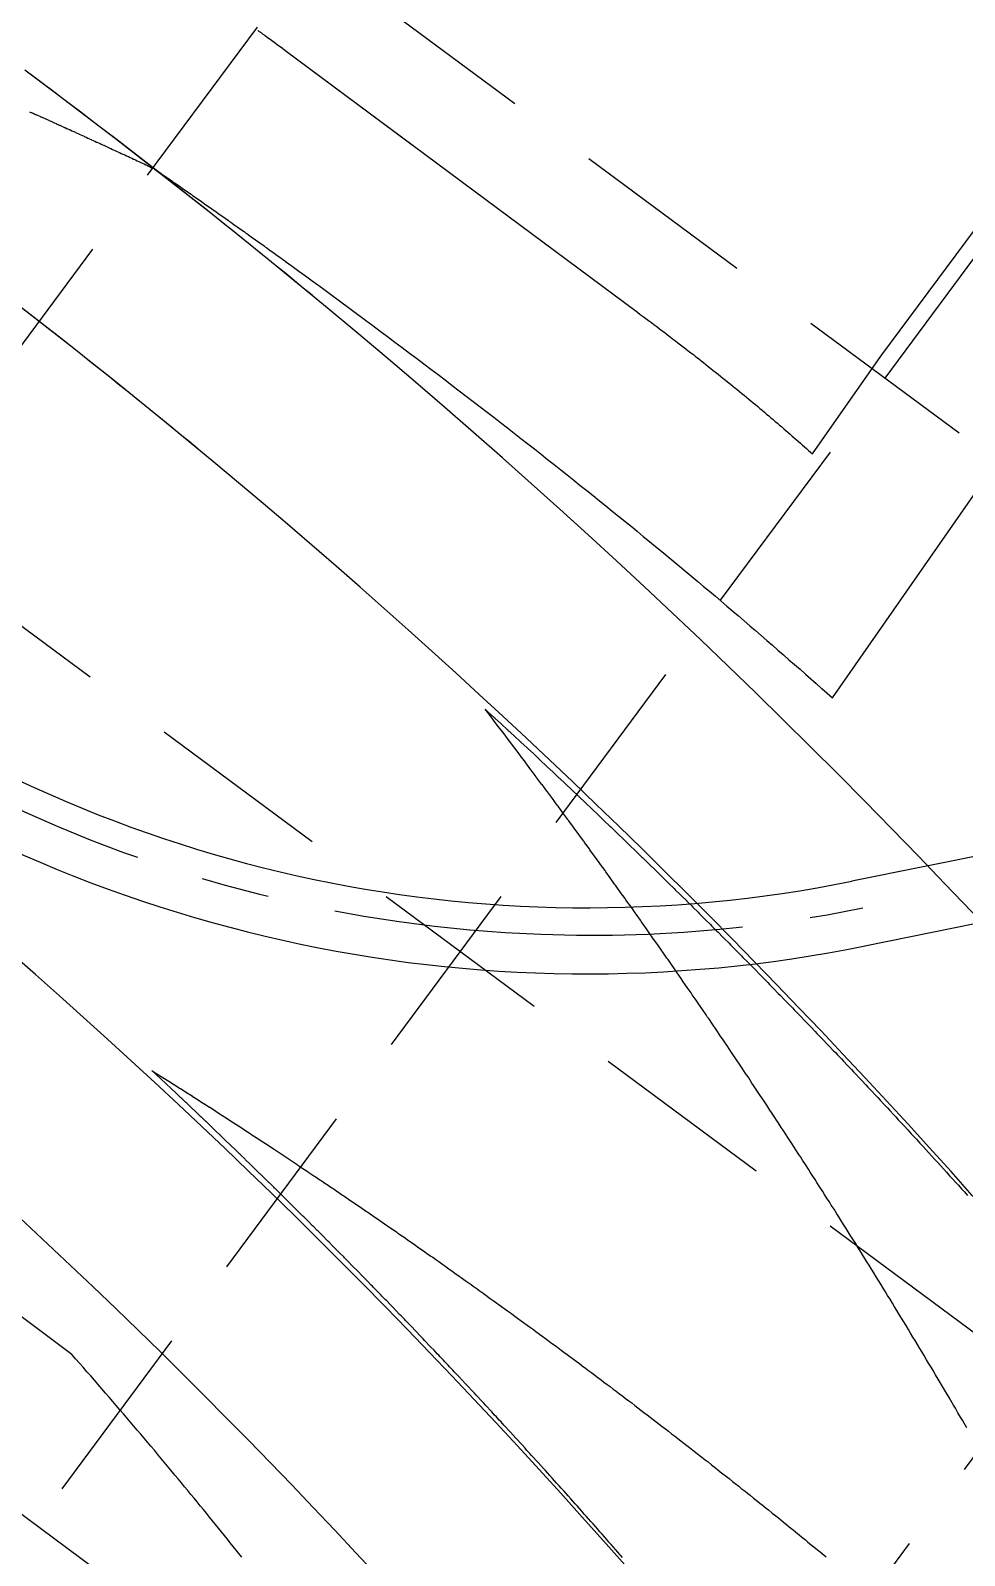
# Model space of a CAD drawing. Header units: feet. Extents: x 2260 to 6199, y 3666 to 7344.
# Drawn here: x 4883.5 to 4951.9, y 4367 to 4478.7 of the extents above; entities that cross this region are included whole.
import ezdxf

# ---------------------------------------------------------------- set-up
doc = ezdxf.new("R2010")
doc.units = ezdxf.units.FT
doc.header["$LTSCALE"] = 40
doc.header["$MEASUREMENT"] = 0
doc.linetypes.add('CENTER2', pattern=[1.125, 0.75, -0.125, 0.125, -0.125])
doc.linetypes.add('HIDDEN', pattern=[0.375, 0.25, -0.125])
for name, color, linetype in [('CL-STORM', 4, 'CENTER2'), ('EOP-PROP', 4, 'CONTINUOUS'), ('GRID', 254, 'HIDDEN'), ('PC', 43, 'CONTINUOUS'), ('POND', 5, 'CONTINUOUS'), ('ST-ROW', 2, 'CONTINUOUS'), ('STORM', 3, 'CONTINUOUS')]:
    doc.layers.add(name, color=color, linetype=linetype)

msp = doc.modelspace()

# ---------------------------------------------------------------- hatches: boundary and pattern name
at = {"layer": 'POND'}
h = msp.add_hatch(dxfattribs=at)
h.set_pattern_fill('ANSI31', color=256, scale=60, style=0)
edge = h.paths.add_edge_path()
edge.add_line((4863.35, 6262.33), (4832.61, 6283.58))
edge.add_line((4832.61, 6283.58), (4828.95, 6094.85))
edge.add_line((4828.95, 6094.85), (4828.26, 6021.94))
edge.add_line((4828.26, 6021.94), (4847.63, 5898.39))
edge.add_line((4847.63, 5898.39), (4848.09, 5787.7))
edge.add_line((4848.09, 5787.7), (4853.68, 5749.38))
edge.add_line((4853.68, 5749.38), (4869.8, 5688.77))
edge.add_line((4869.8, 5688.77), (4874.38, 5637.74))
edge.add_line((4874.38, 5637.74), (4884.84, 5598.23))
edge.add_line((4884.84, 5598.23), (4879.89, 5563.29))
edge.add_line((4879.89, 5563.29), (4875.07, 5535.8))
edge.add_line((4875.07, 5535.8), (4886.83, 5492.93))
edge.add_line((4886.83, 5492.93), (4883.05, 5458.46))
edge.add_line((4883.05, 5458.46), (4889.3, 5416.55))
edge.add_line((4889.3, 5416.55), (4906.43, 5313.8))
edge.add_line((4906.43, 5313.8), (4892, 5244.12))
edge.add_line((4892, 5244.12), (4898.16, 5209.04))
edge.add_line((4898.16, 5209.04), (4893.39, 5196.19))
edge.add_line((4893.39, 5196.19), (4908.41, 5098.29))
edge.add_line((4908.41, 5098.29), (4924.31, 5022.58))
edge.add_line((4924.31, 5022.58), (4923.27, 4983.4))
edge.add_line((4923.27, 4983.4), (4937.52, 4964.85))
edge.add_line((4937.52, 4964.85), (4969.27, 4921.35))
edge.add_line((4969.27, 4921.35), (4967.62, 4860.73))
edge.add_line((4967.62, 4860.73), (4960.16, 4836.43))
edge.add_line((4960.16, 4836.43), (4955.17, 4822.59))
edge.add_line((4955.17, 4822.59), (4971.99, 4795.47))
edge.add_line((4971.99, 4795.47), (4979.84, 4773.67))
edge.add_line((4979.84, 4773.67), (4989.69, 4738.4))
edge.add_line((4989.69, 4738.4), (4988.66, 4699.21))
edge.add_line((4988.66, 4699.21), (4985.5, 4689.56))
edge.add_line((4985.5, 4689.56), (4978.63, 4658.69))
edge.add_line((4978.63, 4658.69), (4976.82, 4640.05))
edge.add_line((4976.82, 4640.05), (4998.82, 4615.76))
edge.add_line((4998.82, 4615.76), (5014.41, 4588.23))
edge.add_line((5014.41, 4588.23), (5041.93, 4510.34))
edge.add_line((5041.93, 4510.34), (5037.43, 4487.52))
edge.add_line((5037.43, 4487.52), (5039.13, 4428.44))
edge.add_line((5039.13, 4428.44), (5050.17, 4396.85))
edge.add_line((5050.17, 4396.85), (5077.99, 4337.7))
edge.add_line((5077.99, 4337.7), (5172.27, 4069.55))
edge.add_line((5172.27, 4069.55), (5191.8, 4095.13))
edge.add_line((5191.8, 4095.13), (5125.44, 4396.17))
edge.add_line((5125.44, 4396.17), (5117.34, 4487.53))
edge.add_line((5117.34, 4487.53), (5073.41, 4643.97))
edge.add_line((5073.41, 4643.97), (5064.9, 4695.71))
edge.add_line((5064.9, 4695.71), (5032.39, 4796.89))
edge.add_line((5032.39, 4796.89), (5027.79, 4859.49))
edge.add_line((5027.79, 4859.49), (5015.99, 4975.61))
edge.add_line((5015.99, 4975.61), (4999.41, 5007.17))
edge.add_line((4999.41, 5007.17), (4995.84, 5066.28))
edge.add_line((4995.84, 5066.28), (4938.69, 5327.03))
edge.add_line((4938.69, 5327.03), (4957.4, 5595.01))
edge.add_line((4957.4, 5595.01), (4940.45, 5946.72))
edge.add_line((4940.45, 5946.72), (4931.05, 6032.46))
edge.add_line((4931.05, 6032.46), (4906.39, 6095.71))
edge.add_line((4906.39, 6095.71), (4865.82, 6172.04))
edge.add_line((4865.82, 6172.04), (4864.54, 6247.04))

# ---------------------------------------------------------------- linework, layer by layer
at = {"layer": 'CL-STORM', "color": 7}
msp.add_arc((4924.56, 4512.42), 100, 233.3765, 281.4581, dxfattribs=at)
at = {"layer": 'EOP-PROP', "color": 7}
for radius, start in [(518.5, 20.2312), (518.5, 50.4222), (481.5, 17.5517)]:
    msp.add_arc((4565.37, 4048.39), radius, start, 53.3765, dxfattribs=at)
at = {"layer": 'GRID', "linetype": 'HIDDEN', "ltscale": 1.35}
for p, q in [((2679.42, 6133.46), (5281.85, 4204.29)), ((2648.3, 6091.49), (5250.73, 4162.31)), ((2617.18, 6049.51), (5219.62, 4120.34)), ((5744.2, 5617.65), (4655.01, 4148.35)), ((5786.17, 5586.53), (4696.99, 4117.23)), ((5828.15, 5555.42), (4738.96, 4086.12))]:
    msp.add_line(p, q, dxfattribs=at)
at = {"layer": 'PC', "color": 43, "flags": 128}
for points, elevation in [([(4900.1, 4478.68), (4900.14, 4478.65), (4900.18, 4478.63), (4900.22, 4478.6), (4900.26, 4478.57), (4900.3, 4478.54), (4900.34, 4478.51), (4900.38, 4478.49), (4900.41, 4478.46), (4900.45, 4478.43), (4900.49, 4478.4), (4900.53, 4478.37), (4900.57, 4478.35), (4900.61, 4478.32), (4900.65, 4478.29), (4900.65, 4478.29), (4900.83, 4478.15), (4901.02, 4478.02), (4901.2, 4477.89), (4901.38, 4477.76), (4901.56, 4477.62), (4901.74, 4477.49), (4901.92, 4477.36), (4902.1, 4477.23), (4927.93, 4458.03), (4928.13, 4457.88), (4928.33, 4457.73), (4928.53, 4457.58), (4928.74, 4457.43), (4928.94, 4457.28), (4929.13, 4457.13), (4929.33, 4456.98), (4929.53, 4456.83), (4929.73, 4456.68), (4929.92, 4456.54), (4930.12, 4456.39), (4930.31, 4456.24), (4930.5, 4456.09), (4930.7, 4455.95), (4930.89, 4455.8), (4931.08, 4455.65), (4931.27, 4455.51), (4931.46, 4455.36), (4931.64, 4455.22), (4931.83, 4455.07), (4932.02, 4454.93), (4932.2, 4454.78), (4932.39, 4454.64), (4932.57, 4454.49), (4932.75, 4454.35), (4932.93, 4454.21), (4933.11, 4454.06), (4933.29, 4453.92), (4933.47, 4453.78), (4933.65, 4453.64), (4933.83, 4453.5), (4934.01, 4453.35), (4934.18, 4453.21), (4934.36, 4453.07), (4934.53, 4452.93), (4934.71, 4452.79), (4934.88, 4452.65), (4935.05, 4452.51), (4935.1, 4452.47), (4935.22, 4452.37), (4935.39, 4452.23), (4935.56, 4452.09), (4935.73, 4451.96), (4935.9, 4451.82), (4936.07, 4451.68), (4936.23, 4451.54), (4936.4, 4451.4), (4936.56, 4451.27), (4936.73, 4451.13), (4936.89, 4450.99), (4937.05, 4450.86), (4937.22, 4450.72), (4937.38, 4450.58), (4937.54, 4450.45), (4937.7, 4450.31), (4937.86, 4450.18), (4938.02, 4450.04), (4938.17, 4449.91), (4938.33, 4449.77), (4938.49, 4449.64), (4938.64, 4449.51), (4938.8, 4449.37), (4938.95, 4449.24), (4939.11, 4449.11), (4939.26, 4448.97), (4939.41, 4448.84), (4939.56, 4448.71), (4939.71, 4448.58), (4939.86, 4448.44), (4940.01, 4448.31), (4940.16, 4448.18), (4940.31, 4448.05), (4940.46, 4447.92), (4940.46, 4447.92), (4940.61, 4447.79), (4940.75, 4447.66), (4945.75, 4454.82), (4976.88, 4496.69)], 547), ([(4900.1, 4478.68), (4900.14, 4478.65), (4900.18, 4478.63), (4900.22, 4478.6), (4900.26, 4478.57), (4900.3, 4478.54), (4900.34, 4478.51), (4900.38, 4478.49), (4900.41, 4478.46), (4900.45, 4478.43), (4900.49, 4478.4), (4900.53, 4478.37), (4900.57, 4478.35), (4900.61, 4478.32), (4900.65, 4478.29), (4900.65, 4478.29), (4900.83, 4478.15), (4901.02, 4478.02), (4901.2, 4477.89), (4901.38, 4477.76), (4901.56, 4477.62), (4901.74, 4477.49), (4901.92, 4477.36), (4902.1, 4477.23), (4911.98, 4469.88)], 547), ([(4883.38, 4472.72), (4883.49, 4472.67), (4883.51, 4472.66), (4883.53, 4472.65), (4883.64, 4472.61), (4883.66, 4472.6), (4883.77, 4472.55), (4883.88, 4472.5), (4883.9, 4472.49), (4883.92, 4472.48), (4884.03, 4472.43), (4884.14, 4472.38), (4884.16, 4472.37), (4884.27, 4472.32), (4884.29, 4472.32), (4884.31, 4472.31), (4884.42, 4472.26), (4884.53, 4472.21), (4884.55, 4472.2), (4884.57, 4472.19), (4884.68, 4472.14), (4884.79, 4472.09), (4884.81, 4472.08), (4884.83, 4472.08), (4884.94, 4472.03), (4884.96, 4472.02), (4885.07, 4471.97), (4885.08, 4471.96), (4885.2, 4471.91), (4885.21, 4471.9), (4885.33, 4471.85), (4885.34, 4471.84), (4885.46, 4471.79), (4885.57, 4471.74), (4885.59, 4471.73), (4885.6, 4471.73), (4885.71, 4471.68), (4885.73, 4471.67), (4885.84, 4471.62), (4885.96, 4471.56), (4885.97, 4471.56), (4885.99, 4471.55), (4886.1, 4471.5), (4886.12, 4471.49), (4886.23, 4471.44), (4886.35, 4471.39), (4886.36, 4471.38), (4886.38, 4471.38), (4886.49, 4471.32), (4886.61, 4471.27), (4886.62, 4471.27), (4886.63, 4471.26), (4886.75, 4471.21), (4886.76, 4471.2), (4886.88, 4471.15), (4887, 4471.09), (4887.01, 4471.09), (4887.02, 4471.08), (4887.14, 4471.03), (4887.26, 4470.98), (4887.27, 4470.97), (4887.38, 4470.92), (4887.4, 4470.91), (4887.41, 4470.91), (4887.53, 4470.85), (4887.54, 4470.85), (4887.65, 4470.79), (4887.77, 4470.74), (4887.78, 4470.74), (4887.9, 4470.68), (4887.91, 4470.68), (4887.92, 4470.67), (4888.04, 4470.62), (4888.16, 4470.56), (4888.17, 4470.56), (4888.18, 4470.55), (4888.3, 4470.5), (4888.31, 4470.49), (4888.43, 4470.44), (4888.55, 4470.38), (4888.56, 4470.38), (4888.57, 4470.38), (4888.69, 4470.32), (4888.81, 4470.27), (4888.82, 4470.26), (4888.94, 4470.21), (4888.95, 4470.2), (4889.07, 4470.15), (4889.08, 4470.14), (4889.08, 4470.14), (4889.21, 4470.08), (4889.33, 4470.03), (4889.33, 4470.02), (4889.34, 4470.02), (4889.46, 4469.96), (4889.47, 4469.96), (4889.59, 4469.9), (4889.72, 4469.85), (4889.72, 4469.84), (4889.73, 4469.84), (4889.85, 4469.79), (4889.86, 4469.78), (4889.98, 4469.73), (4890.1, 4469.67), (4890.11, 4469.67), (4890.23, 4469.61), (4890.24, 4469.61), (4890.24, 4469.6), (4890.37, 4469.55), (4890.49, 4469.49), (4890.5, 4469.49), (4890.5, 4469.48), (4890.63, 4469.43), (4890.75, 4469.37), (4890.75, 4469.37), (4890.76, 4469.36), (4890.88, 4469.31), (4891.01, 4469.25), (4891.01, 4469.25), (4891.02, 4469.25), (4891.14, 4469.19), (4891.27, 4469.13), (4891.27, 4469.13), (4891.27, 4469.13), (4891.4, 4469.07), (4891.53, 4469.01), (4891.53, 4469.01), (4891.66, 4468.95), (4891.66, 4468.95), (4891.78, 4468.89), (4891.79, 4468.89), (4891.91, 4468.83), (4891.92, 4468.83), (4891.92, 4468.82), (4892.04, 4468.77), (4892.04, 4468.76), (4892.17, 4468.7), (4892.3, 4468.64), (4892.3, 4468.64), (4892.43, 4468.58), (4892.43, 4468.58), (4892.43, 4468.58), (4892.51, 4468.55), (4892.55, 4468.52), (4892.67, 4468.44), (4892.78, 4468.36), (4892.89, 4468.28), (4893, 4468.21), (4893.11, 4468.13), (4893.23, 4468.05), (4893.34, 4467.98), (4893.45, 4467.9), (4893.56, 4467.82), (4893.67, 4467.75), (4893.78, 4467.67), (4893.89, 4467.59), (4894.01, 4467.51), (4894.12, 4467.44), (4894.23, 4467.36), (4894.34, 4467.28), (4894.45, 4467.21), (4894.56, 4467.13), (4894.67, 4467.05), (4894.78, 4466.98), (4894.89, 4466.9), (4895, 4466.82), (4895.11, 4466.75), (4895.22, 4466.67), (4895.33, 4466.59), (4895.44, 4466.52), (4895.55, 4466.44), (4895.66, 4466.37), (4895.77, 4466.29), (4895.88, 4466.21), (4895.99, 4466.14), (4896.09, 4466.06), (4896.2, 4465.98), (4896.31, 4465.91), (4896.42, 4465.83), (4896.53, 4465.76), (4896.64, 4465.68), (4896.75, 4465.6), (4896.85, 4465.53), (4896.96, 4465.45), (4897.07, 4465.38), (4897.18, 4465.3), (4897.29, 4465.22), (4897.39, 4465.15), (4897.5, 4465.07), (4897.61, 4465), (4897.72, 4464.92), (4897.82, 4464.85), (4897.93, 4464.77), (4898.04, 4464.69), (4898.14, 4464.62), (4898.25, 4464.54), (4898.36, 4464.47), (4898.46, 4464.39), (4898.57, 4464.32), (4898.68, 4464.24), (4898.78, 4464.17), (4898.89, 4464.09), (4899, 4464.01), (4899.1, 4463.94), (4899.21, 4463.86), (4899.31, 4463.79), (4899.42, 4463.71), (4899.52, 4463.64), (4899.63, 4463.56), (4899.73, 4463.49), (4899.84, 4463.41), (4899.94, 4463.34), (4900.05, 4463.26), (4900.15, 4463.19), (4900.26, 4463.11), (4900.36, 4463.04), (4900.47, 4462.96), (4900.57, 4462.89), (4900.68, 4462.81), (4900.78, 4462.74), (4900.89, 4462.66), (4900.99, 4462.59), (4901.09, 4462.51), (4901.2, 4462.44), (4901.3, 4462.37), (4901.4, 4462.29), (4901.51, 4462.22), (4901.61, 4462.14), (4901.72, 4462.07), (4901.82, 4461.99), (4901.92, 4461.92), (4902.02, 4461.84), (4902.13, 4461.77), (4902.14, 4461.76), (4902.63, 4461.41), (4903.12, 4461.05), (4903.6, 4460.7), (4904.09, 4460.34), (4904.57, 4459.99), (4905.05, 4459.64), (4905.53, 4459.29), (4906, 4458.94), (4907.99, 4457.46), (4908.53, 4457.06), (4909.08, 4456.65), (4909.61, 4456.25), (4910.15, 4455.85), (4910.68, 4455.45), (4911.22, 4455.05), (4911.74, 4454.66), (4912.27, 4454.26), (4912.79, 4453.86), (4913.32, 4453.47), (4913.84, 4453.08), (4914.35, 4452.68), (4914.87, 4452.29), (4915.38, 4451.9), (4915.89, 4451.51), (4916.4, 4451.12), (4916.9, 4450.73), (4917.4, 4450.34), (4917.9, 4449.95), (4918.4, 4449.56), (4918.9, 4449.18), (4919.39, 4448.79), (4919.88, 4448.41), (4920.37, 4448.03), (4920.86, 4447.64), (4921.34, 4447.26), (4921.83, 4446.88), (4922.31, 4446.5), (4922.78, 4446.12), (4923.26, 4445.74), (4923.73, 4445.36), (4924.21, 4444.99), (4924.68, 4444.61), (4925.14, 4444.23), (4925.61, 4443.86), (4926.07, 4443.48), (4926.53, 4443.11), (4926.99, 4442.74), (4927.12, 4442.63), (4927.45, 4442.37), (4927.9, 4442), (4928.35, 4441.62), (4928.8, 4441.26), (4929.25, 4440.89), (4929.7, 4440.52), (4930.14, 4440.15), (4930.59, 4439.78), (4931.03, 4439.42), (4931.46, 4439.05), (4931.9, 4438.69), (4932.34, 4438.32), (4932.77, 4437.96), (4933.2, 4437.6), (4933.63, 4437.24), (4934.05, 4436.87), (4934.48, 4436.51), (4934.9, 4436.15), (4935.32, 4435.8), (4935.74, 4435.44), (4936.16, 4435.08), (4936.57, 4434.72), (4936.99, 4434.37), (4937.4, 4434.01), (4937.81, 4433.66), (4938.21, 4433.3), (4938.62, 4432.95), (4939.02, 4432.59), (4939.43, 4432.24), (4939.83, 4431.89), (4940.23, 4431.54), (4940.62, 4431.19), (4941.02, 4430.84), (4941.41, 4430.49), (4941.42, 4430.48), (4941.81, 4430.14), (4942.2, 4429.79), (4955.53, 4448.89)], 546), ([(4883.38, 4472.72), (4883.49, 4472.67), (4883.51, 4472.66), (4883.53, 4472.65), (4883.64, 4472.61), (4883.66, 4472.6), (4883.77, 4472.55), (4883.88, 4472.5), (4883.9, 4472.49), (4883.92, 4472.48), (4884.03, 4472.43), (4884.14, 4472.38), (4884.16, 4472.37), (4884.27, 4472.32), (4884.29, 4472.32), (4884.31, 4472.31), (4884.42, 4472.26), (4884.53, 4472.21), (4884.55, 4472.2), (4884.57, 4472.19), (4884.68, 4472.14), (4884.79, 4472.09), (4884.81, 4472.08), (4884.83, 4472.08), (4884.94, 4472.03), (4884.96, 4472.02), (4885.07, 4471.97), (4885.08, 4471.96), (4885.2, 4471.91), (4885.21, 4471.9), (4885.33, 4471.85), (4885.34, 4471.84), (4885.46, 4471.79), (4885.57, 4471.74), (4885.59, 4471.73), (4885.6, 4471.73), (4885.71, 4471.68), (4885.73, 4471.67), (4885.84, 4471.62), (4885.96, 4471.56), (4885.97, 4471.56), (4885.99, 4471.55), (4886.1, 4471.5), (4886.12, 4471.49), (4886.23, 4471.44), (4886.35, 4471.39), (4886.36, 4471.38), (4886.38, 4471.38), (4886.49, 4471.32), (4886.61, 4471.27), (4886.62, 4471.27), (4886.63, 4471.26), (4886.75, 4471.21), (4886.76, 4471.2), (4886.88, 4471.15), (4887, 4471.09), (4887.01, 4471.09), (4887.02, 4471.08), (4887.14, 4471.03), (4887.26, 4470.98), (4887.27, 4470.97), (4887.38, 4470.92), (4887.4, 4470.91), (4887.41, 4470.91), (4887.53, 4470.85), (4887.54, 4470.85), (4887.65, 4470.79), (4887.77, 4470.74), (4887.78, 4470.74), (4887.9, 4470.68), (4887.91, 4470.68), (4887.92, 4470.67), (4888.04, 4470.62), (4888.16, 4470.56), (4888.17, 4470.56), (4888.18, 4470.55), (4888.3, 4470.5), (4888.31, 4470.49), (4888.43, 4470.44), (4888.55, 4470.38), (4888.56, 4470.38), (4888.57, 4470.38), (4888.69, 4470.32), (4888.81, 4470.27), (4888.82, 4470.26), (4888.94, 4470.21), (4888.95, 4470.2), (4889.07, 4470.15), (4889.08, 4470.14), (4889.08, 4470.14), (4889.21, 4470.08), (4889.33, 4470.03), (4889.33, 4470.02), (4889.34, 4470.02), (4889.46, 4469.96), (4889.47, 4469.96), (4889.59, 4469.9), (4889.72, 4469.85), (4889.72, 4469.84), (4889.73, 4469.84), (4889.85, 4469.79), (4889.86, 4469.78), (4889.98, 4469.73), (4890.1, 4469.67), (4890.11, 4469.67), (4890.23, 4469.61), (4890.24, 4469.61), (4890.24, 4469.6), (4890.37, 4469.55), (4890.49, 4469.49), (4890.5, 4469.49), (4890.5, 4469.48), (4890.63, 4469.43), (4890.75, 4469.37), (4890.75, 4469.37), (4890.76, 4469.36), (4890.88, 4469.31), (4891.01, 4469.25), (4891.01, 4469.25), (4891.02, 4469.25), (4891.14, 4469.19), (4891.27, 4469.13), (4891.27, 4469.13), (4891.27, 4469.13), (4891.4, 4469.07), (4891.53, 4469.01), (4891.53, 4469.01), (4891.66, 4468.95), (4891.66, 4468.95), (4891.78, 4468.89), (4891.79, 4468.89), (4891.91, 4468.83), (4891.92, 4468.83), (4891.92, 4468.82), (4892.04, 4468.77), (4892.04, 4468.76), (4892.17, 4468.7), (4892.3, 4468.64), (4892.3, 4468.64), (4892.43, 4468.58), (4892.43, 4468.58), (4892.43, 4468.58), (4892.51, 4468.55), (4892.55, 4468.52), (4892.67, 4468.44), (4892.78, 4468.36), (4892.89, 4468.28), (4893, 4468.21), (4893.11, 4468.13), (4893.23, 4468.05), (4893.34, 4467.98), (4893.45, 4467.9), (4893.56, 4467.82), (4893.67, 4467.75), (4893.78, 4467.67), (4893.89, 4467.59), (4894.01, 4467.51), (4894.12, 4467.44), (4894.23, 4467.36), (4894.34, 4467.28), (4894.45, 4467.21), (4894.56, 4467.13), (4894.67, 4467.05), (4894.78, 4466.98), (4894.89, 4466.9), (4895, 4466.82), (4895.11, 4466.75), (4895.22, 4466.67), (4895.33, 4466.59), (4895.44, 4466.52), (4895.55, 4466.44), (4895.66, 4466.37), (4895.77, 4466.29), (4895.88, 4466.21), (4895.99, 4466.14), (4896.09, 4466.06), (4896.2, 4465.98), (4896.31, 4465.91), (4896.42, 4465.83), (4896.53, 4465.76), (4896.64, 4465.68), (4896.75, 4465.6), (4896.85, 4465.53), (4896.96, 4465.45), (4897.07, 4465.38), (4897.18, 4465.3), (4897.29, 4465.22), (4897.39, 4465.15), (4897.5, 4465.07), (4897.61, 4465), (4897.72, 4464.92), (4897.82, 4464.85), (4897.93, 4464.77), (4898.04, 4464.69), (4898.14, 4464.62), (4898.25, 4464.54), (4898.36, 4464.47), (4898.46, 4464.39), (4898.57, 4464.32), (4898.68, 4464.24), (4898.78, 4464.17), (4898.89, 4464.09), (4899, 4464.01), (4899.1, 4463.94), (4899.21, 4463.86), (4899.31, 4463.79), (4899.42, 4463.71), (4899.52, 4463.64), (4899.63, 4463.56), (4899.73, 4463.49), (4899.84, 4463.41), (4899.94, 4463.34), (4900.05, 4463.26), (4900.15, 4463.19), (4900.26, 4463.11), (4900.36, 4463.04), (4900.47, 4462.96), (4900.57, 4462.89), (4900.68, 4462.81), (4900.78, 4462.74), (4900.89, 4462.66), (4900.99, 4462.59), (4901.09, 4462.51), (4901.2, 4462.44), (4901.3, 4462.37), (4901.4, 4462.29), (4901.51, 4462.22), (4901.61, 4462.14), (4901.72, 4462.07), (4901.82, 4461.99), (4901.92, 4461.92), (4902.02, 4461.84), (4902.13, 4461.77), (4902.14, 4461.76), (4902.63, 4461.41), (4903.12, 4461.05), (4903.6, 4460.7), (4904.09, 4460.34), (4904.57, 4459.99), (4904.6, 4459.97)], 546), ([(4952.05, 4376.35), (4951.86, 4376.68), (4951.73, 4376.91), (4951.59, 4377.13), (4951.4, 4377.46), (4951.21, 4377.79), (4951.07, 4378.02), (4950.89, 4378.34), (4950.75, 4378.57), (4950.56, 4378.89), (4950.42, 4379.13), (4950.28, 4379.37), (4950.09, 4379.68), (4949.95, 4379.92), (4949.76, 4380.24), (4949.58, 4380.54), (4949.43, 4380.79), (4949.25, 4381.09), (4949.1, 4381.34), (4948.92, 4381.64), (4948.77, 4381.9), (4948.61, 4382.15), (4948.44, 4382.45), (4948.26, 4382.74), (4948.1, 4383), (4947.93, 4383.29), (4947.77, 4383.55), (4947.6, 4383.84), (4947.44, 4384.11), (4947.27, 4384.39), (4947.1, 4384.66), (4946.93, 4384.93), (4946.76, 4385.21), (4946.6, 4385.48), (4946.43, 4385.76), (4946.25, 4386.04), (4946.09, 4386.31), (4945.93, 4386.58), (4945.75, 4386.86), (4945.57, 4387.15), (4945.41, 4387.41), (4945.23, 4387.7), (4945.07, 4387.96), (4944.89, 4388.25), (4944.73, 4388.51), (4944.57, 4388.76), (4944.39, 4389.06), (4944.23, 4389.31), (4944.05, 4389.61), (4943.86, 4389.91), (4943.7, 4390.16), (4943.51, 4390.46), (4943.36, 4390.7), (4943.21, 4390.94), (4943.01, 4391.25), (4942.82, 4391.56), (4942.67, 4391.8), (4942.52, 4392.03), (4942.32, 4392.35), (4942.12, 4392.66), (4941.98, 4392.89), (4941.83, 4393.12), (4941.63, 4393.44), (4941.49, 4393.66), (4941.28, 4393.98), (4941.07, 4394.31), (4940.93, 4394.53), (4940.71, 4394.86), (4940.58, 4395.08), (4940.44, 4395.29), (4940.23, 4395.62), (4940.01, 4395.96), (4939.88, 4396.17), (4939.74, 4396.37), (4939.52, 4396.71), (4939.39, 4396.91), (4939.17, 4397.25), (4938.94, 4397.6), (4938.82, 4397.8), (4938.59, 4398.15), (4938.46, 4398.34), (4938.23, 4398.7), (4938.11, 4398.88), (4937.98, 4399.07), (4937.75, 4399.43), (4937.63, 4399.61), (4937.39, 4399.97), (4937.15, 4400.33), (4937.03, 4400.51), (4936.92, 4400.69), (4936.67, 4401.05), (4936.43, 4401.42), (4936.31, 4401.59), (4936.07, 4401.97), (4935.95, 4402.14), (4935.84, 4402.3), (4935.59, 4402.68), (4935.34, 4403.06), (4935.23, 4403.22), (4934.97, 4403.6), (4934.87, 4403.76), (4934.77, 4403.91), (4934.51, 4404.3), (4934.24, 4404.68), (4934.14, 4404.84), (4934.04, 4404.98), (4933.78, 4405.37), (4933.68, 4405.52), (4933.41, 4405.91), (4933.14, 4406.31), (4933.04, 4406.45), (4932.95, 4406.59), (4932.68, 4406.99), (4932.4, 4407.39), (4932.31, 4407.53), (4932.22, 4407.66), (4931.94, 4408.06), (4931.85, 4408.19), (4931.57, 4408.6), (4931.28, 4409.01), (4931.2, 4409.14), (4931.12, 4409.26), (4930.83, 4409.67), (4930.75, 4409.79), (4930.46, 4410.21), (4930.16, 4410.63), (4930.08, 4410.74), (4929.79, 4411.17), (4929.71, 4411.28), (4929.64, 4411.39), (4929.34, 4411.81), (4929.03, 4412.24), (4928.96, 4412.35), (4928.96, 4412.35), (4928.96, 4412.35), (4928.88, 4412.46), (4928.58, 4412.89), (4928.27, 4413.33), (4928.2, 4413.42), (4928.14, 4413.52), (4927.83, 4413.96), (4927.76, 4414.05), (4927.45, 4414.49), (4927.13, 4414.93), (4927.07, 4415.02), (4927.01, 4415.11), (4926.69, 4415.55), (4926.37, 4416), (4926.31, 4416.08), (4926.25, 4416.16), (4925.93, 4416.62), (4925.6, 4417.07), (4925.55, 4417.15), (4925.21, 4417.61), (4925.16, 4417.68), (4925.11, 4417.75), (4924.78, 4418.21), (4924.44, 4418.67), (4924.4, 4418.74), (4924.05, 4419.21), (4924.01, 4419.27), (4923.97, 4419.32), (4923.63, 4419.79), (4923.28, 4420.27), (4923.24, 4420.32), (4922.89, 4420.8), (4922.85, 4420.85), (4922.82, 4420.9), (4922.46, 4421.38), (4922.11, 4421.86), (4922.07, 4421.91), (4922.04, 4421.95), (4921.69, 4422.43), (4921.32, 4422.92), (4921.29, 4422.96), (4920.93, 4423.45), (4920.9, 4423.49), (4920.53, 4423.98), (4920.51, 4424.01), (4920.14, 4424.51), (4920.12, 4424.54), (4919.74, 4425.04), (4919.73, 4425.06), (4919.71, 4425.09), (4919.33, 4425.59), (4919.32, 4425.61), (4918.94, 4426.11), (4918.55, 4426.62), (4918.54, 4426.63), (4918.53, 4426.65), (4918.15, 4427.16), (4917.75, 4427.67), (4917.75, 4427.68), (4917.35, 4428.2), (4917.35, 4428.2), (4917.35, 4428.21), (4916.95, 4428.73), (4916.95, 4428.73), (4916.77, 4428.97), (4916.99, 4428.76), (4917.46, 4428.33), (4917.47, 4428.33), (4917.47, 4428.32), (4917.94, 4427.89), (4918.41, 4427.46), (4918.42, 4427.45), (4918.43, 4427.44), (4918.89, 4427.01), (4919.35, 4426.59), (4919.37, 4426.57), (4919.39, 4426.56), (4919.84, 4426.13), (4919.86, 4426.11), (4920.32, 4425.69), (4920.77, 4425.27), (4920.79, 4425.25), (4920.82, 4425.22), (4921.26, 4424.81), (4921.29, 4424.78), (4921.74, 4424.36), (4922.17, 4423.95), (4922.21, 4423.92), (4922.64, 4423.51), (4922.68, 4423.48), (4923.11, 4423.07), (4923.15, 4423.03), (4923.58, 4422.63), (4923.62, 4422.59), (4923.66, 4422.55), (4924.09, 4422.14), (4924.13, 4422.1), (4924.56, 4421.69), (4924.61, 4421.65), (4925.03, 4421.25), (4925.44, 4420.85), (4925.49, 4420.8), (4925.91, 4420.41), (4925.96, 4420.35), (4926.02, 4420.3), (4926.43, 4419.9), (4926.49, 4419.84), (4926.89, 4419.45), (4927.3, 4419.07), (4927.36, 4419), (4927.76, 4418.62), (4927.83, 4418.55), (4928.22, 4418.17), (4928.29, 4418.1), (4928.36, 4418.03), (4928.75, 4417.65), (4928.83, 4417.58), (4929.22, 4417.2), (4929.6, 4416.82), (4929.68, 4416.75), (4930.06, 4416.37), (4930.14, 4416.29), (4930.23, 4416.21), (4930.6, 4415.84), (4930.69, 4415.75), (4931.07, 4415.38), (4931.15, 4415.3), (4931.53, 4414.93), (4931.53, 4414.92), (4931.53, 4414.92), (4931.9, 4414.56), (4931.99, 4414.47), (4932.36, 4414.1), (4932.45, 4414.01), (4932.81, 4413.65), (4932.91, 4413.55), (4933.27, 4413.2), (4933.37, 4413.09), (4933.72, 4412.74), (4933.83, 4412.64), (4934.18, 4412.28), (4934.28, 4412.18), (4934.63, 4411.83), (4934.74, 4411.72), (4935.09, 4411.37), (4935.2, 4411.26), (4935.54, 4410.91), (4935.65, 4410.8), (4935.99, 4410.46), (4936.11, 4410.34), (4936.23, 4410.22), (4936.56, 4409.88), (4936.89, 4409.54), (4937.02, 4409.41), (4937.14, 4409.29), (4937.47, 4408.95), (4937.6, 4408.82), (4937.92, 4408.49), (4938.24, 4408.16), (4938.37, 4408.03), (4938.69, 4407.7), (4938.82, 4407.56), (4939.14, 4407.24), (4939.28, 4407.1), (4939.41, 4406.95), (4939.73, 4406.63), (4939.87, 4406.49), (4940.18, 4406.16), (4940.48, 4405.85), (4940.62, 4405.7), (4940.93, 4405.38), (4941.07, 4405.23), (4941.22, 4405.08), (4941.52, 4404.76), (4941.82, 4404.45), (4941.97, 4404.3), (4942.26, 4403.99), (4942.42, 4403.83), (4942.57, 4403.66), (4942.86, 4403.36), (4943.02, 4403.19), (4943.31, 4402.89), (4943.59, 4402.59), (4943.75, 4402.42), (4943.92, 4402.24), (4944.2, 4401.95), (4944.36, 4401.77), (4944.64, 4401.47), (4944.81, 4401.29), (4945.08, 4401), (4945.35, 4400.71), (4945.53, 4400.53), (4945.7, 4400.34), (4945.97, 4400.06), (4946.23, 4399.77), (4946.41, 4399.58), (4946.67, 4399.3), (4946.85, 4399.11), (4947.03, 4398.91), (4947.29, 4398.63), (4947.48, 4398.43), (4947.73, 4398.16), (4947.98, 4397.88), (4948.17, 4397.68), (4948.36, 4397.48), (4948.61, 4397.2), (4948.85, 4396.94), (4949.05, 4396.73), (4949.24, 4396.52), (4949.48, 4396.25), (4949.68, 4396.03), (4949.92, 4395.77), (4950.12, 4395.55), (4950.36, 4395.29), (4950.56, 4395.07), (4950.79, 4394.81), (4951.02, 4394.56), (4951.23, 4394.33), (4951.43, 4394.11), (4951.66, 4393.85), (4951.87, 4393.62), (4952.1, 4393.37)], 545), ([(4926.82, 4366.86), (4926.66, 4367.04), (4926.49, 4367.24), (4926.33, 4367.42), (4926.16, 4367.61), (4926, 4367.8), (4925.83, 4367.99), (4925.67, 4368.18), (4925.5, 4368.37), (4925.34, 4368.56), (4925.17, 4368.74), (4925.01, 4368.92), (4924.84, 4369.12), (4924.67, 4369.31), (4924.51, 4369.49), (4924.34, 4369.69), (4924.18, 4369.87), (4924.02, 4370.04), (4923.85, 4370.24), (4923.67, 4370.44), (4923.52, 4370.61), (4923.36, 4370.79), (4923.18, 4370.99), (4923.03, 4371.16), (4922.85, 4371.36), (4922.7, 4371.53), (4922.52, 4371.73), (4922.33, 4371.94), (4922.18, 4372.11), (4921.99, 4372.31), (4921.85, 4372.48), (4921.7, 4372.64), (4921.51, 4372.85), (4921.32, 4373.06), (4921.18, 4373.22), (4921.03, 4373.38), (4920.84, 4373.59), (4920.65, 4373.81), (4920.51, 4373.96), (4920.31, 4374.18), (4920.17, 4374.33), (4920.03, 4374.48), (4919.83, 4374.7), (4919.7, 4374.85), (4919.5, 4375.07), (4919.36, 4375.22), (4919.16, 4375.44), (4919.02, 4375.59), (4918.82, 4375.81), (4918.61, 4376.04), (4918.48, 4376.18), (4918.27, 4376.41), (4918.14, 4376.55), (4917.93, 4376.78), (4917.8, 4376.92), (4917.59, 4377.15), (4917.46, 4377.28), (4917.25, 4377.52), (4917.12, 4377.65), (4916.91, 4377.88), (4916.78, 4378.02), (4916.66, 4378.15), (4916.44, 4378.38), (4916.22, 4378.62), (4916.1, 4378.75), (4915.98, 4378.88), (4915.76, 4379.12), (4915.54, 4379.36), (4915.42, 4379.48), (4915.3, 4379.6), (4915.08, 4379.85), (4914.85, 4380.09), (4914.74, 4380.21), (4914.5, 4380.46), (4914.39, 4380.58), (4914.16, 4380.82), (4914.05, 4380.94), (4913.81, 4381.19), (4913.71, 4381.3), (4913.47, 4381.55), (4913.36, 4381.67), (4913.26, 4381.78), (4913.02, 4382.03), (4912.77, 4382.28), (4912.67, 4382.39), (4912.43, 4382.65), (4912.33, 4382.75), (4912.23, 4382.86), (4911.98, 4383.12), (4911.73, 4383.38), (4911.64, 4383.48), (4911.39, 4383.74), (4911.29, 4383.84), (4911.19, 4383.94), (4910.94, 4384.2), (4910.85, 4384.3), (4910.6, 4384.56), (4910.5, 4384.66), (4910.25, 4384.92), (4909.99, 4385.19), (4909.9, 4385.28), (4909.81, 4385.37), (4909.55, 4385.64), (4909.47, 4385.73), (4909.2, 4386), (4909.12, 4386.09), (4908.85, 4386.36), (4908.59, 4386.63), (4908.51, 4386.72), (4908.42, 4386.8), (4908.16, 4387.07), (4908.08, 4387.16), (4907.81, 4387.43), (4907.73, 4387.51), (4907.46, 4387.79), (4907.38, 4387.87), (4907.1, 4388.15), (4907.03, 4388.22), (4906.75, 4388.5), (4906.47, 4388.79), (4906.4, 4388.86), (4906.12, 4389.14), (4906.05, 4389.21), (4905.96, 4389.3), (4905.94, 4389.32), (4905.88, 4389.39), (4905.59, 4389.68), (4905.31, 4389.96), (4905.24, 4390.03), (4905.17, 4390.1), (4904.89, 4390.39), (4904.82, 4390.45), (4904.53, 4390.74), (4904.47, 4390.8), (4904.18, 4391.09), (4904.12, 4391.15), (4903.82, 4391.45), (4903.53, 4391.74), (4903.47, 4391.8), (4903.41, 4391.86), (4903.11, 4392.15), (4902.81, 4392.45), (4902.76, 4392.51), (4902.46, 4392.81), (4902.4, 4392.86), (4902.35, 4392.91), (4902.05, 4393.21), (4901.74, 4393.51), (4901.69, 4393.56), (4901.38, 4393.87), (4901.33, 4393.91), (4901.29, 4393.96), (4900.98, 4394.26), (4900.93, 4394.3), (4900.62, 4394.61), (4900.3, 4394.92), (4900.26, 4394.96), (4899.94, 4395.27), (4899.9, 4395.31), (4899.58, 4395.62), (4899.54, 4395.66), (4899.22, 4395.97), (4899.19, 4396.01), (4898.86, 4396.32), (4898.83, 4396.36), (4898.79, 4396.39), (4898.47, 4396.71), (4898.44, 4396.74), (4898.11, 4397.05), (4898.08, 4397.08), (4897.75, 4397.4), (4897.41, 4397.72), (4897.39, 4397.75), (4897.36, 4397.77), (4897.02, 4398.09), (4896.69, 4398.42), (4896.66, 4398.44), (4896.32, 4398.77), (4896.3, 4398.79), (4895.96, 4399.11), (4895.94, 4399.13), (4895.92, 4399.15), (4895.58, 4399.48), (4895.23, 4399.81), (4895.21, 4399.82), (4895.2, 4399.83), (4894.85, 4400.16), (4894.84, 4400.18), (4894.49, 4400.51), (4894.47, 4400.52), (4894.12, 4400.85), (4893.76, 4401.19), (4893.76, 4401.19), (4893.4, 4401.53), (4893.39, 4401.54), (4893.39, 4401.54), (4893.03, 4401.88), (4892.66, 4402.22), (4892.66, 4402.22), (4892.66, 4402.22), (4892.35, 4402.52), (4892.72, 4402.28), (4892.72, 4402.28), (4893.15, 4402.01), (4893.15, 4402.01), (4893.58, 4401.74), (4894, 4401.47), (4894.01, 4401.46), (4894.43, 4401.2), (4894.45, 4401.19), (4894.86, 4400.92), (4894.88, 4400.91), (4895.3, 4400.65), (4895.31, 4400.64), (4895.73, 4400.37), (4896.14, 4400.11), (4896.16, 4400.09), (4896.57, 4399.83), (4896.6, 4399.82), (4897, 4399.55), (4897.03, 4399.54), (4897.43, 4399.28), (4897.47, 4399.25), (4897.87, 4399), (4897.9, 4398.97), (4898.3, 4398.71), (4898.69, 4398.46), (4898.74, 4398.43), (4899.13, 4398.18), (4899.17, 4398.15), (4899.56, 4397.89), (4899.61, 4397.86), (4900, 4397.61), (4900.04, 4397.58), (4900.43, 4397.32), (4900.48, 4397.29), (4900.87, 4397.04), (4901.25, 4396.79), (4901.3, 4396.75), (4901.68, 4396.5), (4901.74, 4396.46), (4902.11, 4396.21), (4902.18, 4396.17), (4902.55, 4395.92), (4902.62, 4395.88), (4902.99, 4395.63), (4903.05, 4395.59), (4903.42, 4395.34), (4903.79, 4395.1), (4903.86, 4395.05), (4904.22, 4394.81), (4904.3, 4394.75), (4904.66, 4394.51), (4904.74, 4394.46), (4905.1, 4394.22), (4905.18, 4394.16), (4905.53, 4393.92), (4905.62, 4393.87), (4905.97, 4393.63), (4906.32, 4393.39), (4906.41, 4393.33), (4906.76, 4393.09), (4906.85, 4393.03), (4907.2, 4392.79), (4907.29, 4392.73), (4907.64, 4392.5), (4907.73, 4392.43), (4908.07, 4392.2), (4908.18, 4392.13), (4908.52, 4391.89), (4908.52, 4391.89), (4908.62, 4391.82), (4908.72, 4391.75), (4909.06, 4391.52), (4909.39, 4391.29), (4909.5, 4391.22), (4909.83, 4390.99), (4909.94, 4390.91), (4910.27, 4390.69), (4910.38, 4390.61), (4910.71, 4390.38), (4910.82, 4390.3), (4911.15, 4390.07), (4911.27, 4389.99), (4911.59, 4389.77), (4911.91, 4389.54), (4912.03, 4389.46), (4912.35, 4389.24), (4912.47, 4389.15), (4912.79, 4388.93), (4912.92, 4388.84), (4913.23, 4388.62), (4913.36, 4388.52), (4913.67, 4388.31), (4913.8, 4388.21), (4914.11, 4387.99), (4914.42, 4387.78), (4914.55, 4387.68), (4914.86, 4387.46), (4915, 4387.36), (4915.3, 4387.15), (4915.44, 4387.05), (4915.74, 4386.84), (4915.89, 4386.73), (4916.18, 4386.52), (4916.33, 4386.41), (4916.63, 4386.2), (4916.92, 4385.99), (4917.07, 4385.88), (4917.36, 4385.67), (4917.52, 4385.56), (4917.8, 4385.36), (4917.96, 4385.24), (4918.24, 4385.03), (4918.41, 4384.92), (4918.69, 4384.71), (4918.85, 4384.59), (4919.13, 4384.39), (4919.41, 4384.19), (4919.58, 4384.07), (4919.85, 4383.87), (4920.02, 4383.74), (4920.3, 4383.54), (4920.47, 4383.41), (4920.74, 4383.22), (4920.92, 4383.08), (4921.19, 4382.89), (4921.37, 4382.75), (4921.63, 4382.56), (4921.89, 4382.37), (4922.08, 4382.23), (4922.34, 4382.04), (4922.53, 4381.9), (4922.78, 4381.71), (4922.97, 4381.57), (4923.23, 4381.38), (4923.42, 4381.23), (4923.67, 4381.05), (4923.87, 4380.9), (4924.12, 4380.71), (4924.37, 4380.53), (4924.57, 4380.38), (4924.81, 4380.2), (4925.02, 4380.04), (4925.26, 4379.86), (4925.47, 4379.7), (4925.71, 4379.52), (4925.92, 4379.37), (4926.15, 4379.19), (4926.37, 4379.03), (4926.6, 4378.85), (4926.84, 4378.67), (4927.05, 4378.51), (4927.28, 4378.33), (4927.5, 4378.17), (4927.73, 4377.99), (4927.95, 4377.82), (4928.18, 4377.65), (4928.4, 4377.48), (4928.63, 4377.31), (4928.85, 4377.13), (4929.07, 4376.96), (4929.29, 4376.8), (4929.52, 4376.62), (4929.74, 4376.45), (4929.97, 4376.27), (4930.19, 4376.11), (4930.42, 4375.92), (4930.64, 4375.76), (4930.88, 4375.57), (4931.09, 4375.41), (4931.33, 4375.22), (4931.54, 4375.06), (4931.74, 4374.9), (4931.99, 4374.71), (4932.19, 4374.55), (4932.44, 4374.36), (4932.64, 4374.2), (4932.89, 4374), (4933.09, 4373.85), (4933.34, 4373.65), (4933.54, 4373.49), (4933.79, 4373.29), (4933.99, 4373.14), (4934.18, 4372.99), (4934.44, 4372.78), (4934.63, 4372.63), (4934.89, 4372.43), (4935.08, 4372.28), (4935.35, 4372.07), (4935.53, 4371.92), (4935.8, 4371.71), (4935.98, 4371.56), (4936.17, 4371.42), (4936.43, 4371.2), (4936.62, 4371.06), (4936.89, 4370.84), (4937.06, 4370.7), (4937.34, 4370.48), (4937.52, 4370.34), (4937.79, 4370.11), (4937.97, 4369.97), (4938.25, 4369.75), (4938.42, 4369.61), (4938.59, 4369.47), (4938.87, 4369.24), (4939.04, 4369.11), (4939.32, 4368.88), (4939.49, 4368.74), (4939.78, 4368.51), (4939.94, 4368.38), (4940.23, 4368.14), (4940.39, 4368.01), (4940.68, 4367.77), (4940.84, 4367.64), (4941, 4367.51), (4941.3, 4367.27), (4941.45, 4367.14), (4941.75, 4366.9)], 545), ([(4898.93, 4366.87), (4898.73, 4367.14), (4898.52, 4367.4), (4898.3, 4367.67), (4898.09, 4367.93), (4897.88, 4368.2), (4897.66, 4368.47), (4897.44, 4368.74), (4897.23, 4369.01), (4897.01, 4369.28), (4896.79, 4369.55), (4896.57, 4369.82), (4896.34, 4370.1), (4896.12, 4370.37), (4895.89, 4370.65), (4895.67, 4370.92), (4895.44, 4371.2), (4895.21, 4371.48), (4894.98, 4371.76), (4894.75, 4372.04), (4894.51, 4372.32), (4894.28, 4372.61), (4894.04, 4372.89), (4893.97, 4372.97), (4893.74, 4373.26), (4893.5, 4373.55), (4893.26, 4373.84), (4893.01, 4374.13), (4892.77, 4374.42), (4892.53, 4374.71), (4892.28, 4375), (4892.03, 4375.29), (4891.78, 4375.59), (4891.53, 4375.88), (4891.28, 4376.18), (4891.03, 4376.48), (4890.77, 4376.78), (4890.52, 4377.08), (4890.26, 4377.38), (4890, 4377.68), (4889.74, 4377.98), (4889.48, 4378.29), (4889.21, 4378.6), (4888.95, 4378.9), (4888.68, 4379.21), (4888.41, 4379.52), (4888.14, 4379.83), (4887.87, 4380.15), (4887.59, 4380.46), (4887.32, 4380.78), (4887.04, 4381.09), (4886.76, 4381.41), (4886.48, 4381.73), (4877.44, 4388.47)], 546)]:
    msp.add_lwpolyline(points, dxfattribs=dict(at, elevation=elevation))
at = {"layer": 'ST-ROW', "color": 7}
for radius, start in [(532.5, 33.9933), (532.5, 50.4989), (467.5, 17.5517)]:
    msp.add_arc((4565.37, 4048.39), radius, start, 53.3765, dxfattribs=at)
at = {"layer": 'STORM', "color": 7}
for p, q in [((5007.71, 4429.36), (4943.63, 4416.37)), ((5008.67, 4424.62), (4944.59, 4411.63))]:
    msp.add_line(p, q, dxfattribs=at)
for radius in [97.58, 102.42]:
    msp.add_arc((4924.25, 4512.01), radius, 233.3765, 281.4581, dxfattribs=at)

doc.saveas('drawing.dxf')
